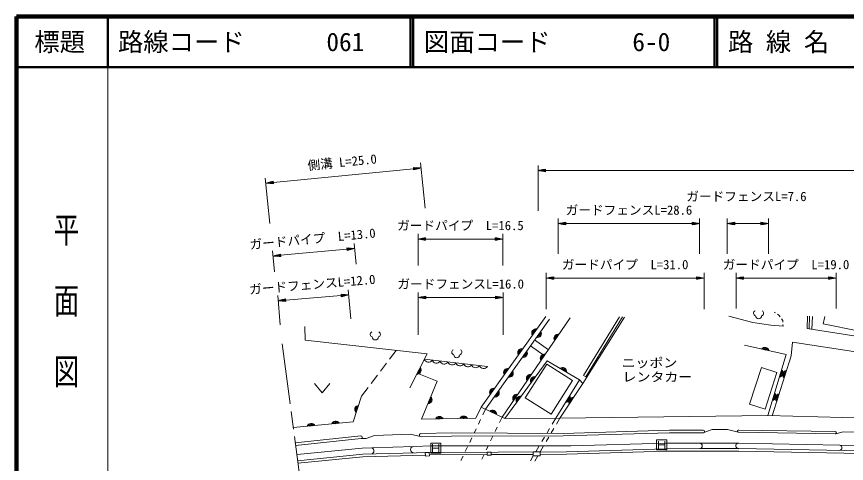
# Model space of a CAD drawing. Units: millimetres, scale not verified. Extents: x 40000 to 680000, y 20000 to 380000.
# Drawn here: x 40000 to 203764, y 291716 to 380000 of the extents above; entities that cross this region are included whole.
import ezdxf
from ezdxf.enums import TextEntityAlignment as Align

# ---------------------------------------------------------------- set-up
doc = ezdxf.new("R2010")
doc.units = ezdxf.units.MM
doc.header["$LTSCALE"] = 1000
doc.linetypes.add('CHAIN', pattern=[18.5, 12, -1.5, 3.5, -1.5])
for name, color, linetype, lineweight in [('M-BGD', 7, 'Continuous', 13), ('M-BMK', 2, 'CHAIN', 13), ('M-STR-HTXT', 7, 'Continuous', 13), ('M-STR-STR1', 1, 'Continuous', 13), ('M-STR-STRC', 7, 'Continuous', 13), ('M-STR-STRD', 7, 'Continuous', 13), ('M-TTL', 2, 'Continuous', 140), ('M-TTL-BAND', 7, 'Continuous', 13), ('M-TTL-LINE', 7, 'Continuous', 50)]:
    doc.layers.add(name, color=color, linetype=linetype, lineweight=lineweight)
doc.layers.add('M-TTL-TXT', color=7, linetype='Continuous')
doc.styles.add('@ＭＳ ゴシック', font='')
doc.styles.add('ＭＳ ゴシック', font='')
doc.styles.get('@ＭＳ ゴシック').set_extended_font_data('@MS Gothic')
doc.styles.get('ＭＳ ゴシック').set_extended_font_data('MS Gothic')

msp = doc.modelspace()

# ---------------------------------------------------------------- linework, layer by layer
at = {"layer": 'M-BGD'}
for p, q in [((189753, 321448), (189475, 321621)), ((190456, 321012), (190178, 321184)), ((190684, 320686), (190456, 321012)), ((144426, 320772), (131703, 302836)), ((132545, 302434), (145175, 320240)), ((149257, 320470), (135816, 300875)), ((151761, 307535), (159989, 320600)), ((151908, 309080), (158978, 320664)), ((152309, 308807), (159591, 320675)), ((191199, 319951), (190971, 320276)), ((191213, 319644), (191199, 319951)), ((196420, 318332), (196510, 320787)), ((196964, 318245), (197057, 320767)), ((199478, 320731), (199190, 319301)), ((96964, 316052), (96904, 318796)), ((191252, 318837), (191237, 319144)), ((142241, 316103), (144945, 314185)), ((96964, 316052), (121005, 313337)), ((141416, 314940), (144139, 313009)), ((113609, 312312), (114904, 314026)), ((117575, 306671), (121005, 313337)), ((111801, 309919), (113006, 311514)), ((120468, 312295), (132906, 310857)), ((144722, 312007), (136376, 300608)), ((123003, 307983), (119061, 309560)), ((109992, 307525), (111198, 309121)), ((119931, 300437), (123003, 307983)), ((151761, 307535), (151103, 308251)), ((151908, 309080), (152309, 308807)), ((98815, 307478), (100315, 305678)), ((100315, 305678), (101815, 307478)), ((108094, 305013), (109389, 306727)), ((151761, 307535), (147227, 300641)), ((131703, 302836), (130647, 300628)), ((136376, 300608), (131703, 302836)), ((130647, 300628), (119931, 300437)), ((145698, 299469), (146394, 300639)), ((147227, 300641), (146542, 299472)), ((144676, 297750), (145187, 298610)), ((146036, 298610), (145530, 297747)), ((182528, 298297), (201539, 297999)), ((95005, 295758), (107959, 297153)), ((95063, 295224), (108017, 296619)), ((143653, 296031), (144164, 296891)), ((145024, 296885), (144518, 296022)), ((182521, 297866), (201532, 297569)), ((110104, 294766), (118417, 295065)), ((142446, 294002), (143142, 295172)), ((144012, 295160), (143326, 293990)), ((174817, 295730), (182559, 295743)), ((182559, 295743), (202445, 295341)), ((202445, 295341), (209096, 295263)), ((95344, 293457), (108194, 294750)), ((108194, 294750), (110104, 294766)), ((133640, 293455), (141916, 293499)), ((141407, 292254), (141961, 293186)), ((142857, 293191), (142256, 292166))]:
    msp.add_line(p, q, dxfattribs=at)
for points in [[(180593, 320826), (185313, 319580), (188839, 319050), (191252, 318837)], [(227747, 312669), (213951, 315530), (196006, 318398), (196094, 320802)], [(199190, 319301), (220706, 314966), (221772, 320258)], [(188252, 301151), (191868, 313227), (183649, 315056)], [(193141, 315696), (192840, 312956), (189109, 301128)], [(193141, 315696), (214153, 312459), (225262, 310165), (244034, 307978), (244502, 307624)], [(146394, 300639), (151103, 308251), (144722, 312007)], [(108094, 305013), (106404, 299903), (94606, 298798)], [(136376, 300608), (147227, 300641), (188252, 301151), (222817, 300237), (244446, 299903)], [(119801, 297617), (125867, 297737), (147888, 297634), (168829, 298285), (175495, 298303)], [(175652, 297800), (177304, 298411), (180280, 298411), (182374, 297878)], [(108017, 296619), (108985, 296635), (110648, 297256), (117720, 297522), (119631, 297042)], [(119841, 296993), (125799, 297103), (147854, 297154), (168855, 297784), (175538, 297758)], [(201649, 297585), (203109, 297933), (208056, 297835), (210456, 297263)], [(118417, 295065), (121876, 295187), (149366, 295220), (168155, 295730), (174817, 295730)], [(95517, 291745), (108348, 293036), (120677, 293367)], [(121459, 293388), (121560, 293390), (132897, 293451)], [(143328, 293507), (148542, 293534), (168139, 294111), (175014, 294132), (182546, 294147), (220539, 293429)]]:
    msp.add_lwpolyline(points, dxfattribs=at)
for points in [[(145516, 301439), (149732, 308067), (144614, 311322), (140399, 304693)], [(187714, 302462), (190048, 309709), (186976, 310698), (184643, 303451)], [(121445, 293887), (120664, 293866), (120682, 293165), (121464, 293186)], [(132895, 293951), (133637, 293955), (133640, 293331), (132898, 293327)], [(141914, 293999), (143326, 294007), (143330, 293193), (141918, 293186)]]:
    msp.add_lwpolyline(points, close=True, dxfattribs=at)
for centre, radius, start, end in [((185971, 321412), 536, 116.08703, 255.33416), ((186899, 321412), 536, 284.66584, 63.91297), ((186435, 320893), 600, 180, 0), ((110325, 317222), 536, 116.08703, 255.33416), ((111254, 317222), 536, 284.66584, 63.91297), ((142485, 317496), 812, 77.27062, 212.03089), ((142485, 317496), 650, 83.38641, 205.91511), ((142485, 317496), 488, 94.5191, 194.78242), ((142485, 317496), 325, 128.70839, 160.59313), ((142771, 317391), 812, 257.27062, 32.03089), ((110790, 316703), 600, 180, 0), ((142771, 317391), 650, 263.38641, 25.91511), ((142771, 317391), 488, 274.5191, 14.78242), ((142771, 317391), 325, 308.70839, 340.59313), ((146867, 316433), 812, 78.17229, 212.93256), ((146867, 316433), 650, 84.28808, 206.81678), ((146867, 316433), 488, 95.42077, 195.68409), ((146867, 316433), 325, 129.61006, 161.4948), ((187691, 313836), 812, 10.07149, 144.83176), ((187691, 313836), 650, 16.18728, 138.71597), ((126412, 313705), 536, 116.08703, 255.33416), ((126876, 313187), 600, 180, 0), ((127341, 313705), 536, 284.66584, 63.91297), ((139708, 313580), 812, 77.27062, 212.03089), ((139708, 313580), 650, 83.38641, 205.91511), ((139708, 313580), 488, 94.5191, 194.78242), ((139708, 313580), 325, 128.70839, 160.59313), ((139994, 313476), 812, 257.27062, 32.03089), ((139994, 313476), 650, 263.38641, 25.91511), ((139994, 313476), 488, 274.5191, 14.78242), ((139994, 313476), 325, 308.70839, 340.59313), ((144152, 312475), 812, 78.17229, 212.93256), ((144152, 312475), 650, 84.28808, 206.81678), ((144152, 312475), 488, 95.42077, 195.68409), ((187691, 313836), 488, 27.31997, 127.58328), ((187691, 313836), 325, 61.50926, 93.39399), ((121287, 312565), 862, 198.25324, 328.55829), ((122842, 312385), 862, 198.25324, 328.55829), ((124397, 312205), 862, 198.25324, 328.55829), ((125951, 312026), 862, 198.25324, 328.55829), ((127506, 311846), 862, 198.25324, 328.55829), ((129061, 311666), 862, 198.25324, 328.55829), ((130616, 311486), 862, 198.25324, 328.55829), ((144152, 312475), 325, 129.61006, 161.4948), ((119012, 310147), 812, 265.39217, 40.15244), ((119012, 310147), 650, 271.50796, 34.03665), ((119012, 310147), 488, 282.64065, 22.90396), ((119012, 310147), 325, 316.82994, 348.71467), ((132170, 311307), 862, 198.25324, 328.55829), ((136931, 309665), 812, 77.27062, 212.03089), ((136931, 309665), 650, 83.38641, 205.91511), ((136931, 309665), 488, 94.5191, 194.78242), ((136931, 309665), 325, 128.70839, 160.59313), ((137217, 309560), 812, 257.27062, 32.03089), ((137217, 309560), 650, 263.38641, 25.91511), ((137217, 309560), 488, 274.5191, 14.78242), ((147754, 309860), 812, 352.13698, 126.89725), ((147754, 309860), 650, 358.25277, 120.78146), ((147754, 309860), 488, 9.38546, 109.64878), ((147754, 309860), 325, 43.57475, 75.45949), ((190449, 309577), 812, 275.94918, 50.70945), ((190449, 309577), 650, 282.06496, 44.59366), ((190449, 309577), 488, 293.19765, 33.46097), ((190449, 309577), 325, 327.38694, 359.27168), ((191995, 309237), 812, 95.11209, 229.87236), ((191995, 309237), 650, 101.22788, 223.75657), ((191995, 309237), 488, 112.36057, 212.62388), ((137217, 309560), 325, 308.70839, 340.59313), ((141437, 308517), 812, 78.17229, 212.93256), ((141437, 308517), 650, 84.28808, 206.81678), ((141437, 308517), 488, 95.42077, 195.68409), ((141437, 308517), 325, 129.61006, 161.4948), ((142219, 308060), 812, 76.40837, 211.16864), ((142219, 308060), 650, 82.52416, 205.05285), ((142219, 308060), 488, 93.65685, 193.92017), ((142219, 308060), 325, 127.84614, 159.73088), ((191995, 309237), 325, 146.54986, 178.43459), ((134154, 305750), 812, 77.27062, 212.03089), ((134154, 305750), 650, 83.38641, 205.91511), ((121178, 304328), 812, 270.46791, 45.22818), ((121178, 304328), 650, 276.5837, 39.11239), ((134154, 305750), 488, 94.5191, 194.78242), ((134154, 305750), 325, 128.70839, 160.59313), ((134440, 305645), 812, 257.27062, 32.03089), ((134440, 305645), 650, 263.38641, 25.91511), ((134440, 305645), 488, 274.5191, 14.78242), ((134440, 305645), 325, 308.70839, 340.59313), ((138721, 304558), 812, 78.17229, 212.93256), ((138721, 304558), 650, 84.28808, 206.81678), ((138721, 304558), 488, 95.42077, 195.68409), ((138721, 304558), 325, 129.61006, 161.4948), ((139383, 304187), 812, 76.40837, 211.16864), ((139383, 304187), 650, 82.52416, 205.05285), ((139383, 304187), 488, 93.65685, 193.92017), ((148483, 304609), 812, 260.877, 35.63727), ((148483, 304609), 650, 266.99279, 29.52148), ((148483, 304609), 488, 278.12548, 18.3888), ((149755, 303916), 812, 79.28725, 214.04752), ((189072, 304979), 812, 275.94918, 50.70945), ((189072, 304979), 650, 282.06496, 44.59366), ((189072, 304979), 488, 293.19765, 33.46097), ((189072, 304979), 325, 327.38694, 359.27168), ((190551, 304659), 812, 95.11209, 229.87236), ((190551, 304659), 650, 101.22788, 223.75657), ((190551, 304659), 488, 112.36057, 212.62388), ((190551, 304659), 325, 146.54986, 178.43459), ((107546, 302360), 812, 94.31878, 229.07905), ((107546, 302360), 650, 100.43457, 222.96327), ((121178, 304328), 488, 287.71638, 27.9797), ((121178, 304328), 325, 321.90567, 353.79041), ((139383, 304187), 325, 127.84614, 159.73088), ((148483, 304609), 325, 312.31477, 344.19951), ((149755, 303916), 650, 85.40304, 207.93173), ((149755, 303916), 488, 96.53573, 196.79905), ((149755, 303916), 325, 130.72502, 162.60976), ((107546, 302360), 488, 111.56726, 211.83058), ((107546, 302360), 325, 145.75655, 177.64129), ((133905, 301440), 812, 357.13759, 131.89786), ((133905, 301440), 650, 3.25338, 125.78208), ((133905, 301440), 488, 14.38607, 114.64939), ((133905, 301440), 325, 48.57536, 80.4601), ((102924, 299263), 812, 27.96783, 162.7281), ((102924, 299263), 650, 34.08362, 156.61231), ((102924, 299263), 488, 45.21631, 145.47962), ((123418, 300187), 812, 23.64029, 158.40056), ((123418, 300187), 650, 29.75608, 152.28477), ((123418, 300187), 488, 40.88877, 141.15209), ((123418, 300187), 325, 75.07806, 106.9628), ((128217, 300272), 812, 23.64029, 158.40056), ((128217, 300272), 650, 29.75608, 152.28477), ((128217, 300272), 488, 40.88877, 141.15209), ((128217, 300272), 325, 75.07806, 106.9628), ((98145, 298816), 812, 27.96783, 162.7281), ((98145, 298816), 650, 34.08362, 156.61231), ((98145, 298816), 488, 45.21631, 145.47962), ((98145, 298816), 325, 79.4056, 111.29033), ((102924, 299263), 325, 79.4056, 111.29033), ((175503, 298029), 273, 277.34699, 91.65739), ((182465, 298082), 224, 73.59803, 284.61162), ((107960, 296883), 270, 282.11421, 90.17958), ((119802, 297304), 313, 90.30782, 277.02441), ((201561, 297784), 217, 262.17109, 96.03856), ((118393, 294435), 631, 87.82094, 267.14221), ((174761, 295181), 552, 275.32041, 84.16643), ((182498, 295196), 551, 83.70876, 275.41451), ((202347, 294809), 541, 277.19898, 79.55328), ((109896, 294179), 623, 286.83199, 70.4978)]:
    msp.add_arc(centre, radius, start, end, dxfattribs=at)
at = {"layer": 'M-BMK'}
msp.add_line((96401, 285127), (92401, 315598), dxfattribs=at)
at = {"layer": 'M-STR-HTXT'}
for p, q in [((120610, 342133), (119729, 351090)), ((142907, 341605), (142907, 350605)), ((90679, 347228), (118334, 349948)), ((119827, 350095), (118310, 350197)), ((118310, 350197), (118359, 349699)), ((118613, 350176), (118314, 350147)), ((118319, 350097), (118916, 350156)), ((119220, 350136), (118324, 350048)), ((118329, 349998), (119523, 350115)), ((119827, 350095), (118334, 349948)), ((118339, 349898), (119533, 350016)), ((119239, 349937), (118344, 349849)), ((118349, 349799), (118946, 349858)), ((118652, 349778), (118354, 349749)), ((119827, 350095), (118359, 349699)), ((142907, 349605), (144407, 349855)), ((142907, 349605), (144407, 349355)), ((142907, 349605), (144407, 349605)), ((144407, 349655), (143207, 349655)), ((144407, 349555), (143207, 349555)), ((143507, 349705), (144407, 349705)), ((143507, 349505), (144407, 349505)), ((144407, 349755), (143807, 349755)), ((144407, 349455), (143807, 349455)), ((144107, 349805), (144407, 349805)), ((144107, 349405), (144407, 349405)), ((144407, 349355), (144407, 349855)), ((144407, 349605), (387590, 349605)), ((89969, 339119), (89088, 348076)), ((89186, 347081), (90655, 347477)), ((89186, 347081), (90679, 347228)), ((90674, 347278), (89480, 347160)), ((89774, 347239), (90669, 347327)), ((90664, 347377), (90067, 347318)), ((90361, 347398), (90659, 347427)), ((90704, 346979), (90655, 347477)), ((89186, 347081), (90704, 346979)), ((90684, 347178), (89490, 347061)), ((89793, 347040), (90689, 347128)), ((90694, 347079), (90097, 347020)), ((90400, 346999), (90699, 347029)), ((146890, 333111), (146890, 340102)), ((146890, 339102), (148390, 339352)), ((146890, 339102), (148390, 338852)), ((146890, 339102), (148390, 339102)), ((148390, 339152), (147190, 339152)), ((148390, 339052), (147190, 339052)), ((147490, 339202), (148390, 339202)), ((147490, 339002), (148390, 339002)), ((148390, 339252), (147790, 339252)), ((148090, 339302), (148390, 339302)), ((148390, 338852), (148390, 339352)), ((148390, 339102), (173303, 339102)), ((174803, 339102), (173303, 339352)), ((173303, 339352), (173303, 338852)), ((173603, 339302), (173303, 339302)), ((173303, 339252), (173903, 339252)), ((174203, 339202), (173303, 339202)), ((173303, 339152), (174503, 339152)), ((174803, 339102), (173303, 338852)), ((174803, 339102), (173303, 339102)), ((173303, 339052), (174503, 339052)), ((174203, 339002), (173303, 339002)), ((174803, 333111), (174803, 340102)), ((180257, 333111), (180257, 340102)), ((180257, 339102), (181757, 339352)), ((180257, 339102), (181757, 338852)), ((180257, 339102), (181757, 339102)), ((181757, 339152), (180557, 339152)), ((181757, 339052), (180557, 339052)), ((180857, 339202), (181757, 339202)), ((180857, 339002), (181757, 339002)), ((181757, 339252), (181157, 339252)), ((181457, 339302), (181757, 339302)), ((181757, 338852), (181757, 339352)), ((181757, 339102), (186866, 339102)), ((188366, 339102), (186866, 339352)), ((186866, 339352), (186866, 338852)), ((187166, 339302), (186866, 339302)), ((186866, 339252), (187466, 339252)), ((187766, 339202), (186866, 339202)), ((186866, 339152), (188066, 339152)), ((188366, 339102), (186866, 338852)), ((188366, 339102), (186866, 339102)), ((186866, 339052), (188066, 339052)), ((187766, 339002), (186866, 339002)), ((188366, 333111), (188366, 340102)), ((148390, 338952), (147790, 338952)), ((148090, 338902), (148390, 338902)), ((173303, 338952), (173903, 338952)), ((173603, 338902), (173303, 338902)), ((181757, 338952), (181157, 338952)), ((181457, 338902), (181757, 338902)), ((186866, 338952), (187466, 338952)), ((187166, 338902), (186866, 338902)), ((119227, 330805), (119227, 337053)), ((119227, 336053), (120727, 336303)), ((119227, 336053), (120727, 335803)), ((119227, 336053), (120727, 336053)), ((120727, 336103), (119527, 336103)), ((120727, 336003), (119527, 336003)), ((119827, 336153), (120727, 336153)), ((119827, 335953), (120727, 335953)), ((120727, 336203), (120127, 336203)), ((120727, 335903), (120127, 335903)), ((120427, 336253), (120727, 336253)), ((120427, 335853), (120727, 335853)), ((120727, 335803), (120727, 336303)), ((120727, 336053), (134447, 336053)), ((135947, 336053), (134447, 336303)), ((134447, 336303), (134447, 335803)), ((134747, 336253), (134447, 336253)), ((134447, 336203), (135047, 336203)), ((135347, 336153), (134447, 336153)), ((134447, 336103), (135647, 336103)), ((135947, 336053), (134447, 335803)), ((135947, 336053), (134447, 336053)), ((134447, 336003), (135647, 336003)), ((135347, 335953), (134447, 335953)), ((134447, 335903), (135047, 335903)), ((134747, 335853), (134447, 335853)), ((135947, 330805), (135947, 337053)), ((106693, 334196), (105176, 334305)), ((105176, 334305), (105223, 333807)), ((105480, 334283), (105181, 334255)), ((105186, 334205), (105783, 334261)), ((106087, 334240), (105190, 334156)), ((105195, 334106), (106390, 334218)), ((106693, 334196), (105200, 334056)), ((105204, 334006), (106399, 334118)), ((106693, 334196), (105223, 333807)), ((106985, 331083), (106600, 335192)), ((90911, 329577), (90526, 333685)), ((90620, 332689), (92090, 333078)), ((90620, 332689), (92113, 332829)), ((90620, 332689), (92136, 332580)), ((92108, 332879), (90914, 332767)), ((92118, 332779), (90923, 332667)), ((91208, 332845), (92104, 332929)), ((91226, 332646), (92122, 332730)), ((92099, 332978), (91502, 332922)), ((92127, 332680), (91530, 332624)), ((91796, 333000), (92094, 333028)), ((91833, 332602), (92132, 332630)), ((92136, 332580), (92090, 333078)), ((92113, 332829), (105200, 334056)), ((106105, 334040), (105209, 333956)), ((105214, 333907), (105811, 333963)), ((105517, 333885), (105218, 333857)), ((144522, 322203), (144522, 329339)), ((175665, 322203), (175665, 329339)), ((181979, 322347), (181979, 329339)), ((201713, 322347), (201713, 329339)), ((144522, 328339), (146022, 328589)), ((144522, 328339), (146022, 328089)), ((144522, 328339), (146022, 328339)), ((146022, 328389), (144822, 328389)), ((146022, 328289), (144822, 328289)), ((145122, 328439), (146022, 328439)), ((145122, 328239), (146022, 328239)), ((146022, 328489), (145422, 328489)), ((146022, 328189), (145422, 328189)), ((145722, 328539), (146022, 328539)), ((145722, 328139), (146022, 328139)), ((146022, 328089), (146022, 328589)), ((146022, 328339), (174165, 328339)), ((175665, 328339), (174165, 328589)), ((174165, 328589), (174165, 328089)), ((174465, 328539), (174165, 328539)), ((174165, 328489), (174765, 328489)), ((175065, 328439), (174165, 328439)), ((174165, 328389), (175365, 328389)), ((175665, 328339), (174165, 328089)), ((175665, 328339), (174165, 328339)), ((174165, 328289), (175365, 328289)), ((175065, 328239), (174165, 328239)), ((174165, 328189), (174765, 328189)), ((174465, 328139), (174165, 328139)), ((181979, 328339), (183479, 328589)), ((181979, 328339), (183479, 328089)), ((181979, 328339), (183479, 328339)), ((183479, 328389), (182279, 328389)), ((183479, 328289), (182279, 328289)), ((182579, 328439), (183479, 328439)), ((182579, 328239), (183479, 328239)), ((183479, 328489), (182879, 328489)), ((183479, 328189), (182879, 328189)), ((183179, 328539), (183479, 328539)), ((183179, 328139), (183479, 328139)), ((183479, 328089), (183479, 328589)), ((183479, 328339), (200213, 328339)), ((201713, 328339), (200213, 328589)), ((200213, 328589), (200213, 328089)), ((200513, 328539), (200213, 328539)), ((200213, 328489), (200813, 328489)), ((201113, 328439), (200213, 328439)), ((200213, 328389), (201413, 328389)), ((201713, 328339), (200213, 328089)), ((201713, 328339), (200213, 328339)), ((200213, 328289), (201413, 328289)), ((201113, 328239), (200213, 328239)), ((200213, 328189), (200813, 328189)), ((200513, 328139), (200213, 328139)), ((105931, 320250), (105456, 326010)), ((92010, 319102), (91535, 324862)), ((93112, 323988), (104043, 324890)), ((105538, 325013), (104023, 325139)), ((104023, 325139), (104064, 324641)), ((104326, 325114), (104027, 325089)), ((104031, 325039), (104629, 325089)), ((104932, 325063), (104035, 324989)), ((104039, 324940), (105235, 325038)), ((105538, 325013), (104043, 324890)), ((104047, 324840), (105243, 324939)), ((104948, 324864), (104051, 324790)), ((104056, 324740), (104654, 324790)), ((104359, 324715), (104060, 324690)), ((105538, 325013), (104064, 324641)), ((119263, 317135), (119263, 325500)), ((119263, 324500), (120763, 324750)), ((119263, 324500), (120763, 324250)), ((119263, 324500), (120763, 324500)), ((120763, 324550), (119563, 324550)), ((120763, 324450), (119563, 324450)), ((119863, 324600), (120763, 324600)), ((119863, 324400), (120763, 324400)), ((120763, 324650), (120163, 324650)), ((120763, 324350), (120163, 324350)), ((120463, 324700), (120763, 324700)), ((120463, 324300), (120763, 324300)), ((120763, 324250), (120763, 324750)), ((120763, 324500), (134518, 324500)), ((136018, 324500), (134518, 324750)), ((134518, 324750), (134518, 324250)), ((134818, 324700), (134518, 324700)), ((134518, 324650), (135118, 324650)), ((135418, 324600), (134518, 324600)), ((134518, 324550), (135718, 324550)), ((136018, 324500), (134518, 324250)), ((136018, 324500), (134518, 324500)), ((134518, 324450), (135718, 324450)), ((135418, 324400), (134518, 324400)), ((134518, 324350), (135118, 324350)), ((134818, 324300), (134518, 324300)), ((136018, 317135), (136018, 325500)), ((91617, 323865), (93092, 324237)), ((91617, 323865), (93112, 323988)), ((91617, 323865), (93133, 323739)), ((93108, 324038), (91912, 323939)), ((93116, 323938), (91920, 323840)), ((92207, 324014), (93104, 324088)), ((92223, 323815), (93120, 323889)), ((93100, 324138), (92502, 324088)), ((93124, 323839), (92526, 323789)), ((92797, 324163), (93096, 324188)), ((92830, 323764), (93129, 323789)), ((93133, 323739), (93092, 324237))]:
    msp.add_line(p, q, dxfattribs=at)
at = {"layer": 'M-STR-STR1'}
for p, q in [((131997, 301286), (132545, 302434)), ((131136, 299481), (131567, 300383)), ((135816, 300875), (135295, 299793)), ((130275, 297676), (130706, 298578)), ((134860, 298892), (134426, 297992)), ((129414, 295871), (129845, 296773)), ((133992, 297091), (133557, 296190)), ((128553, 294065), (128984, 294968)), ((133123, 295289), (132689, 294388)), ((127692, 292260), (128123, 293163)), ((132255, 293488), (131820, 292587))]:
    msp.add_line(p, q, dxfattribs=at)
at = {"layer": 'M-STR-STRC'}
for p, q in [((121734, 293749), (121734, 295749)), ((121734, 295749), (123734, 295749)), ((122109, 295499), (122109, 293999)), ((123359, 295499), (123359, 293999)), ((123734, 295749), (123734, 293749)), ((166295, 294377), (166295, 296377)), ((166295, 296377), (168295, 296377)), ((166670, 296127), (166670, 294627)), ((166670, 295377), (167920, 295377)), ((167920, 296127), (167920, 294627)), ((168295, 296377), (168295, 294377)), ((123734, 293749), (121734, 293749)), ((122109, 294749), (123359, 294749)), ((168295, 294377), (166295, 294377))]:
    msp.add_line(p, q, dxfattribs=at)
at = {"layer": 'M-STR-STRD'}
msp.add_lwpolyline([(95467, 292242), (108317, 293536), (121552, 293890), (148533, 294034), (168131, 294611), (175013, 294632), (182550, 294647), (314564, 292154), (388153, 291084)], dxfattribs=at)
at = {"layer": 'M-TTL'}
for p, q in [((40000, 380000), (40000, 20000)), ((680000, 380000), (40000, 380000))]:
    msp.add_line(p, q, dxfattribs=at)
at = {"layer": 'M-TTL-BAND'}
msp.add_line((58000, 370000), (58000, 20000), dxfattribs=at)
at = {"layer": 'M-TTL-LINE'}
for p, q in [((58000, 380000), (58000, 370000)), ((117750, 380000), (117750, 370000)), ((118250, 380000), (118250, 370000)), ((177750, 380000), (177750, 370000)), ((178250, 380000), (178250, 370000)), ((40000, 370000), (680000, 370000))]:
    msp.add_line(p, q, dxfattribs=at)

# ---------------------------------------------------------------- texts
at = {"layer": 'M-BGD', "style": 'ＭＳ ゴシック', "width": 1.1}
msp.add_text('ニッポン', height=1833, dxfattribs=at).set_placement((164890, 310133), align=Align.BOTTOM_CENTER)
msp.add_text('レンタカー', height=1833, dxfattribs=at).set_placement((159590, 307340), align=Align.BOTTOM_LEFT)
at = {"layer": 'M-STR-HTXT', "style": 'ＭＳ ゴシック'}
for s, rotation, p in [('側溝 L=25.0', 5.618, (104389, 349782)), ('ガードパイプ  L=13.0', 5.356, (98544, 334637)), ('ガードフェンスL=12.0', 4.715, (98479, 325635))]:
    msp.add_text(s, height=1833, rotation=rotation, dxfattribs=at).set_placement(p, align=Align.BOTTOM_CENTER)
for s, p in [('ガードフェンスL=7.6', (184030, 342999)), ('ガードフェンスL=28.6', (160847, 340302)), ('ガードパイプ  L=16.5', (127587, 337253)), ('ガードパイプ  L=31.0', (160093, 329539)), ('ガードパイプ  L=19.0', (191846, 329539)), ('ガードフェンスL=16.0', (127641, 325700))]:
    msp.add_text(s, height=1833, dxfattribs=at).set_placement(p, align=Align.BOTTOM_CENTER)
at = {"layer": 'M-TTL-BAND', "style": '@ＭＳ ゴシック', "width": 1.4}
msp.add_text('平  面  図', height=3666, rotation=270, dxfattribs=at).set_placement((49777, 306475), align=Align.MIDDLE_RIGHT)
at = {"layer": 'M-TTL-TXT', "style": 'ＭＳ ゴシック'}
msp.add_text('標題', height=3666, dxfattribs=at).set_placement((48500, 375000), align=Align.MIDDLE_CENTER)
for s, p in [('路線コード', (60000, 375000)), ('061', (101142, 375000)), ('図面コード', (120380, 375000)), ('6-0', (161521, 375000)), ('路 線 名', (180380, 375000))]:
    msp.add_text(s, height=3666, dxfattribs=at).set_placement(p, align=Align.MIDDLE_LEFT)

doc.saveas('drawing.dxf')
